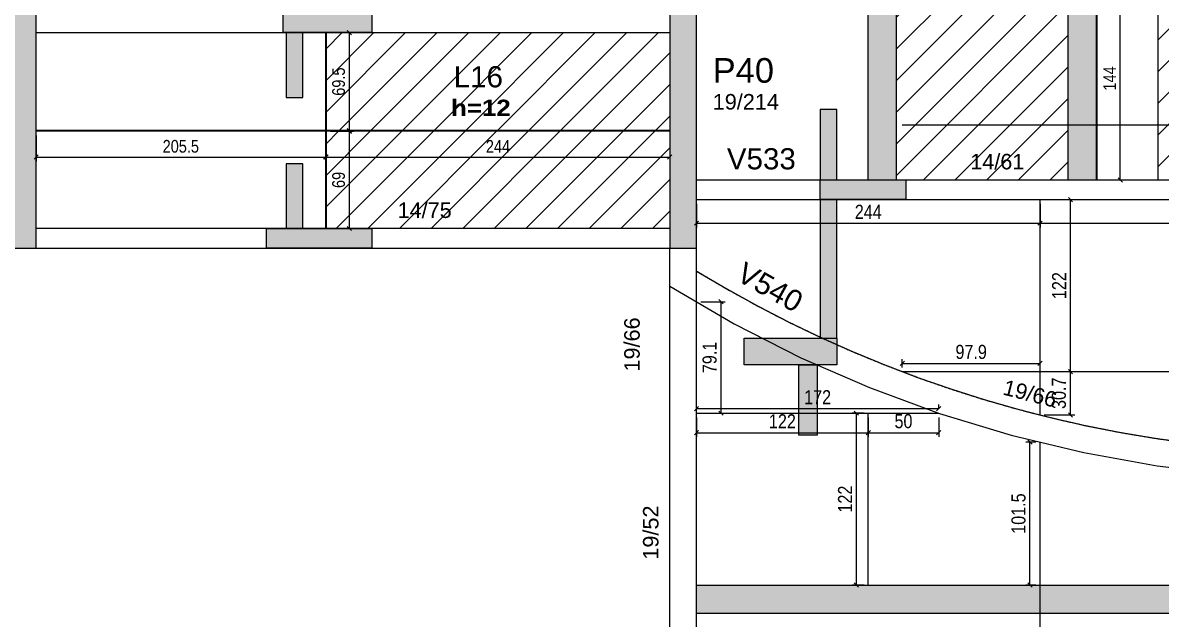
# Model space of a CAD drawing. Extents: x 3022 to 8661, y -614 to 3008.
# Drawn here: x 5478 to 6286, y 126 to 549 of the extents above; entities that cross this region are included whole.
import ezdxf

# ---------------------------------------------------------------- set-up
doc = ezdxf.new("R2010")
doc.units = 0
doc.header["$PDMODE"] = 34
doc.linetypes.add('ESTILO_TQS_0001', pattern=[1, 0.7, -0.3])
doc.layers.add('00 - FELIPE', color=6, linetype='Continuous', plot=False)
for name, color, linetype in [('COTA', 241, 'Continuous'), ('MTH-DIM-PILAR', 3, 'Continuous'), ('MTH-DIM-VIGA', 3, 'Continuous'), ('MTH-FACE-VIGA', 7, 'Continuous'), ('MTH-LINHA-SEÇÃO', 16, 'Continuous'), ('MTH-PILAR-SEGUE', 5, 'Continuous'), ('MTH-SOMBRA21', 150, 'Continuous'), ('MTH-SOMBRA25', 253, 'Continuous'), ('MTH-TIT1-PILAR', 5, 'Continuous'), ('MTH-TIT1-VIGA', 5, 'Continuous'), ('MTH-TRACEJADO-216', 1, 'Continuous'), ('MTH-TXT-NEGRITO', 5, 'Continuous'), ('Painéis', 200, 'Continuous')]:
    doc.layers.add(name, color=color, linetype=linetype)
doc.layers.add('Hachura', color=251, linetype='Continuous', lineweight=9)
doc.styles.add('COTA TECNICA', font='techl___.ttf', dxfattribs={"height": 10})
doc.styles.add('COTA TECNICA-50', font='techl___.ttf', dxfattribs={"height": 9})
doc.styles.add('TQS_ARIAL', font='arial.ttf')
doc.styles.add('TQS_ARIAL_BLACK', font='ariblk.ttf')
doc.dimstyles.new('COTA PAINEL-50', dxfattribs={"dimtxt": 9, "dimasz": 3, "dimexe": 3, "dimexo": 3, "dimgap": 3, "dimtad": 1, "dimdec": 1, "dimzin": 12, "dimdsep": 46, "dimtxsty": 'COTA TECNICA-50', "dimblk1": 'OBLIQUE', "dimblk2": 'OBLIQUE', "dimsah": 1, "dimcen": 0.9, "dimclrd": 4, "dimclre": 4, "dimclrt": 240, "dimadec": 1, "dimazin": 3, "dimtfac": 1, "dimtdec": 1, "dimtmove": 0, "dimatfit": 3, "dimfxl": 1, "dimtolj": 1, "dimtzin": 12, "dimarcsym": 0})
doc.dimstyles.new('PAINEL', dxfattribs={"dimtxt": 10, "dimasz": 3, "dimexe": 3, "dimexo": 3, "dimgap": 3, "dimtad": 1, "dimdec": 1, "dimzin": 12, "dimdsep": 46, "dimtxsty": 'COTA TECNICA', "dimblk1": 'OBLIQUE', "dimblk2": 'OBLIQUE', "dimsah": 1, "dimcen": 0.9, "dimclrd": 4, "dimclre": 4, "dimclrt": 240, "dimadec": 1, "dimazin": 3, "dimtfac": 1, "dimtdec": 1, "dimtmove": 0, "dimatfit": 3, "dimfxl": 1, "dimtolj": 1, "dimtzin": 12, "dimarcsym": 0})

# ---------------------------------------------------------------- blocks, each defined once
blk = doc.blocks.new('_Oblique')
at = {"color": 0, "linetype": 'ByBlock', "lineweight": -2}
blk.add_line((-0.5, -0.5), (0.5, 0.5), dxfattribs=at)
blk = doc.blocks.new('*D176')
at = {"layer": 'COTA', "color": 4, "lineweight": -2, "transparency": 16777216}
for p, q in [((5487.37, 469.17), (5487.37, 450.86)), ((5692.87, 469.17), (5692.87, 450.86)), ((5487.37, 453.86), (5692.87, 453.86))]:
    blk.add_line(p, q, dxfattribs=at)
at = {"layer": 'Defpoints', "color": 0, "transparency": 16777216}
for p in [(5487.37, 472.17), (5692.87, 472.17), (5692.87, 453.86)]:
    blk.add_point(p, dxfattribs=at)
at = {"layer": 'COTA', "color": 4, "lineweight": -2, "transparency": 16777216, "xscale": 3, "yscale": 3, "zscale": 3, "rotation": 180}
blk.add_blockref('_Oblique', (5487.37, 453.86), dxfattribs=at)
at = {"layer": 'COTA', "color": 4, "lineweight": -2, "transparency": 16777216, "xscale": 3, "yscale": 3, "zscale": 3}
blk.add_blockref('_Oblique', (5692.87, 453.86), dxfattribs=at)
at = {"layer": 'COTA', "color": 240, "transparency": 16777216, "insert": (5590.12, 461.46), "char_height": 9, "attachment_point": 5, "style": 'COTA TECNICA-50'}
blk.add_mtext('\\A1;205.5', dxfattribs=at)
blk = doc.blocks.new('*D177')
at = {"layer": 'COTA', "color": 4, "lineweight": -2, "transparency": 16777216}
for p, q in [((5693.37, 469.17), (5693.37, 450.86)), ((5937.37, 469.17), (5937.37, 450.86)), ((5693.37, 453.86), (5937.37, 453.86))]:
    blk.add_line(p, q, dxfattribs=at)
at = {"layer": 'Defpoints', "color": 0, "transparency": 16777216}
for p in [(5693.37, 472.17), (5937.37, 472.17), (5937.37, 453.86)]:
    blk.add_point(p, dxfattribs=at)
at = {"layer": 'COTA', "color": 4, "lineweight": -2, "transparency": 16777216, "xscale": 3, "yscale": 3, "zscale": 3, "rotation": 180}
blk.add_blockref('_Oblique', (5693.37, 453.86), dxfattribs=at)
at = {"layer": 'COTA', "color": 4, "lineweight": -2, "transparency": 16777216, "xscale": 3, "yscale": 3, "zscale": 3}
blk.add_blockref('_Oblique', (5937.37, 453.86), dxfattribs=at)
at = {"layer": 'COTA', "color": 240, "transparency": 16777216, "insert": (5815.37, 461.43), "char_height": 9, "attachment_point": 5, "style": 'COTA TECNICA-50'}
blk.add_mtext('\\A1;244', dxfattribs=at)
blk = doc.blocks.new('*D178')
at = {"layer": 'COTA', "color": 4, "lineweight": -2, "transparency": 16777216}
for p, q in [((5696.37, 472.17), (5712.84, 472.17)), ((5709.84, 403.17), (5709.84, 472.17)), ((5696.37, 403.17), (5712.84, 403.17))]:
    blk.add_line(p, q, dxfattribs=at)
at = {"layer": 'Defpoints', "color": 0, "transparency": 16777216}
for p in [(5693.37, 472.17), (5709.84, 472.17), (5693.37, 403.17)]:
    blk.add_point(p, dxfattribs=at)
at = {"layer": 'COTA', "color": 4, "lineweight": -2, "transparency": 16777216, "xscale": 3, "yscale": 3, "zscale": 3}
for p, rotation in [((5709.84, 472.17), 90), ((5709.84, 403.17), 270)]:
    blk.add_blockref('_Oblique', p, dxfattribs=dict(at, rotation=rotation))
at = {"layer": 'COTA', "color": 240, "transparency": 16777216, "insert": (5702.22, 437.67), "char_height": 9, "attachment_point": 5, "rotation": 90, "style": 'COTA TECNICA-50'}
blk.add_mtext('\\A1;69', dxfattribs=at)
blk = doc.blocks.new('*D179')
at = {"layer": 'COTA', "color": 4, "lineweight": -2, "transparency": 16777216}
for p, q in [((5696.37, 542.17), (5712.84, 542.17)), ((5709.84, 472.67), (5709.84, 542.17)), ((5696.37, 472.67), (5712.84, 472.67))]:
    blk.add_line(p, q, dxfattribs=at)
at = {"layer": 'Defpoints', "color": 0, "transparency": 16777216}
for p in [(5693.37, 542.17), (5709.84, 542.17), (5693.37, 472.67)]:
    blk.add_point(p, dxfattribs=at)
at = {"layer": 'COTA', "color": 4, "lineweight": -2, "transparency": 16777216, "xscale": 3, "yscale": 3, "zscale": 3}
for p, rotation in [((5709.84, 542.17), 90), ((5709.84, 472.67), 270)]:
    blk.add_blockref('_Oblique', p, dxfattribs=dict(at, rotation=rotation))
at = {"layer": 'COTA', "color": 240, "transparency": 16777216, "insert": (5702.22, 507.42), "char_height": 9, "attachment_point": 5, "rotation": 90, "style": 'COTA TECNICA-50'}
blk.add_mtext('\\A1;69.5', dxfattribs=at)
blk = doc.blocks.new('*D190')
at = {"layer": 'COTA', "color": 4, "lineweight": -2, "transparency": 16777216}
for p, q in [((6243.87, 581.67), (6260.38, 581.67)), ((6257.38, 437.67), (6257.38, 581.67)), ((6243.87, 437.67), (6260.38, 437.67))]:
    blk.add_line(p, q, dxfattribs=at)
at = {"layer": 'Defpoints', "color": 0, "transparency": 16777216}
for p in [(6240.87, 581.67), (6257.38, 581.67), (6240.87, 437.67)]:
    blk.add_point(p, dxfattribs=at)
at = {"layer": 'COTA', "color": 4, "lineweight": -2, "transparency": 16777216, "xscale": 3, "yscale": 3, "zscale": 3}
for p, rotation in [((6257.38, 581.67), 90), ((6257.38, 437.67), 270)]:
    blk.add_blockref('_Oblique', p, dxfattribs=dict(at, rotation=rotation))
at = {"layer": 'COTA', "color": 240, "transparency": 16777216, "insert": (6249.81, 509.67), "char_height": 9, "attachment_point": 5, "rotation": 90, "style": 'COTA TECNICA-50'}
blk.add_mtext('\\A1;144', dxfattribs=at)
blk = doc.blocks.new('*D248')
at = {"layer": 'COTA', "color": 4, "lineweight": -2, "transparency": 16777216}
for p, q in [((6197.37, 251.65), (6190.2, 251.65)), ((6193.2, 150.17), (6193.2, 251.65)), ((6197.37, 150.17), (6190.2, 150.17))]:
    blk.add_line(p, q, dxfattribs=at)
at = {"layer": 'Defpoints', "color": 0, "transparency": 16777216}
for p in [(6193.2, 251.65), (6200.37, 251.65), (6200.37, 150.17)]:
    blk.add_point(p, dxfattribs=at)
at = {"layer": 'COTA', "color": 4, "lineweight": -2, "transparency": 16777216, "xscale": 3, "yscale": 3, "zscale": 3}
for p, rotation in [((6193.2, 251.65), 90), ((6193.2, 150.17), 270)]:
    blk.add_blockref('_Oblique', p, dxfattribs=dict(at, rotation=rotation))
at = {"layer": 'COTA', "color": 240, "transparency": 16777216, "insert": (6185.09, 200.91), "char_height": 10, "attachment_point": 5, "rotation": 90, "style": 'COTA TECNICA'}
blk.add_mtext('\\A1;101.5', dxfattribs=at)
blk = doc.blocks.new('*D249')
at = {"layer": 'COTA', "color": 4, "lineweight": -2, "transparency": 16777216}
for p, q in [((6075.37, 272.17), (6066.93, 272.17)), ((6069.93, 150.17), (6069.93, 272.17)), ((6075.37, 150.17), (6066.93, 150.17))]:
    blk.add_line(p, q, dxfattribs=at)
at = {"layer": 'Defpoints', "color": 0, "transparency": 16777216}
for p in [(6069.93, 272.17), (6078.37, 272.17), (6078.37, 150.17)]:
    blk.add_point(p, dxfattribs=at)
at = {"layer": 'COTA', "color": 4, "lineweight": -2, "transparency": 16777216, "xscale": 3, "yscale": 3, "zscale": 3}
for p, rotation in [((6069.93, 272.17), 90), ((6069.93, 150.17), 270)]:
    blk.add_blockref('_Oblique', p, dxfattribs=dict(at, rotation=rotation))
at = {"layer": 'COTA', "color": 240, "transparency": 16777216, "insert": (6061.87, 211.17), "char_height": 10, "attachment_point": 5, "rotation": 90, "style": 'COTA TECNICA'}
blk.add_mtext('\\A1;122', dxfattribs=at)
blk = doc.blocks.new('*D250')
at = {"layer": 'COTA', "color": 4, "lineweight": -2, "transparency": 16777216}
for p, q in [((5956.37, 269.17), (5956.37, 255.33)), ((6078.37, 269.17), (6078.37, 255.33)), ((5956.37, 258.33), (6078.37, 258.33))]:
    blk.add_line(p, q, dxfattribs=at)
at = {"layer": 'Defpoints', "color": 0, "transparency": 16777216}
for p in [(5956.37, 272.17), (6078.37, 272.17), (6078.37, 258.33)]:
    blk.add_point(p, dxfattribs=at)
at = {"layer": 'COTA', "color": 4, "lineweight": -2, "transparency": 16777216, "xscale": 3, "yscale": 3, "zscale": 3, "rotation": 180}
blk.add_blockref('_Oblique', (5956.37, 258.33), dxfattribs=at)
at = {"layer": 'COTA', "color": 4, "lineweight": -2, "transparency": 16777216, "xscale": 3, "yscale": 3, "zscale": 3}
blk.add_blockref('_Oblique', (6078.37, 258.33), dxfattribs=at)
at = {"layer": 'COTA', "color": 240, "transparency": 16777216, "insert": (6017.37, 266.39), "char_height": 10, "attachment_point": 5, "style": 'COTA TECNICA'}
blk.add_mtext('\\A1;122', dxfattribs=at)
blk = doc.blocks.new('*D251')
at = {"layer": 'COTA', "color": 4, "lineweight": -2, "transparency": 16777216}
for p, q in [((6078.37, 269.17), (6078.37, 255.33)), ((6128.4, 269.17), (6128.4, 255.33)), ((6078.37, 258.33), (6128.4, 258.33))]:
    blk.add_line(p, q, dxfattribs=at)
at = {"layer": 'Defpoints', "color": 0, "transparency": 16777216}
for p in [(6078.37, 272.17), (6128.4, 272.17), (6128.4, 258.33)]:
    blk.add_point(p, dxfattribs=at)
at = {"layer": 'COTA', "color": 4, "lineweight": -2, "transparency": 16777216, "xscale": 3, "yscale": 3, "zscale": 3, "rotation": 180}
blk.add_blockref('_Oblique', (6078.37, 258.33), dxfattribs=at)
at = {"layer": 'COTA', "color": 4, "lineweight": -2, "transparency": 16777216, "xscale": 3, "yscale": 3, "zscale": 3}
blk.add_blockref('_Oblique', (6128.4, 258.33), dxfattribs=at)
at = {"layer": 'COTA', "color": 240, "transparency": 16777216, "insert": (6103.38, 266.44), "char_height": 10, "attachment_point": 5, "style": 'COTA TECNICA'}
blk.add_mtext('\\A1;50', dxfattribs=at)
blk = doc.blocks.new('*D252')
at = {"layer": 'COTA', "color": 4, "lineweight": -2, "transparency": 16777216}
for p, q in [((5959.37, 351.27), (5976.83, 351.27)), ((5973.83, 272.17), (5973.83, 351.27)), ((5959.37, 272.17), (5976.83, 272.17))]:
    blk.add_line(p, q, dxfattribs=at)
at = {"layer": 'Defpoints', "color": 0, "transparency": 16777216}
for p in [(5956.37, 351.27), (5973.83, 351.27), (5956.37, 272.17)]:
    blk.add_point(p, dxfattribs=at)
at = {"layer": 'COTA', "color": 4, "lineweight": -2, "transparency": 16777216, "xscale": 3, "yscale": 3, "zscale": 3}
for p, rotation in [((5973.83, 351.27), 90), ((5973.83, 272.17), 270)]:
    blk.add_blockref('_Oblique', p, dxfattribs=dict(at, rotation=rotation))
at = {"layer": 'COTA', "color": 240, "transparency": 16777216, "insert": (5965.73, 311.72), "char_height": 10, "attachment_point": 5, "rotation": 90, "style": 'COTA TECNICA'}
blk.add_mtext('\\A1;79.1', dxfattribs=at)
blk = doc.blocks.new('*D257')
at = {"layer": 'COTA', "color": 4, "lineweight": -2, "transparency": 16777216}
for p, q in [((5956.37, 420.67), (5956.37, 403.98)), ((6200.37, 420.67), (6200.37, 403.98)), ((5956.37, 406.98), (6200.37, 406.98))]:
    blk.add_line(p, q, dxfattribs=at)
at = {"layer": 'Defpoints', "color": 0, "transparency": 16777216}
for p in [(5956.37, 423.67), (6200.37, 423.67), (6200.37, 406.98)]:
    blk.add_point(p, dxfattribs=at)
at = {"layer": 'COTA', "color": 4, "lineweight": -2, "transparency": 16777216, "xscale": 3, "yscale": 3, "zscale": 3, "rotation": 180}
blk.add_blockref('_Oblique', (5956.37, 406.98), dxfattribs=at)
at = {"layer": 'COTA', "color": 4, "lineweight": -2, "transparency": 16777216, "xscale": 3, "yscale": 3, "zscale": 3}
blk.add_blockref('_Oblique', (6200.37, 406.98), dxfattribs=at)
at = {"layer": 'COTA', "color": 240, "transparency": 16777216, "insert": (6078.37, 415.05), "char_height": 10, "attachment_point": 5, "style": 'COTA TECNICA'}
blk.add_mtext('\\A1;244', dxfattribs=at)
blk = doc.blocks.new('*D258')
at = {"layer": 'COTA', "color": 4, "lineweight": -2, "transparency": 16777216}
for p, q in [((6200.37, 420.67), (6200.37, 403.98)), ((6406.37, 420.67), (6406.37, 403.98)), ((6200.37, 406.98), (6406.37, 406.98))]:
    blk.add_line(p, q, dxfattribs=at)
at = {"layer": 'Defpoints', "color": 0, "transparency": 16777216}
for p in [(6200.37, 423.67), (6406.37, 423.67), (6406.37, 406.98)]:
    blk.add_point(p, dxfattribs=at)
at = {"layer": 'COTA', "color": 4, "lineweight": -2, "transparency": 16777216, "xscale": 3, "yscale": 3, "zscale": 3, "rotation": 180}
blk.add_blockref('_Oblique', (6200.37, 406.98), dxfattribs=at)
at = {"layer": 'COTA', "color": 4, "lineweight": -2, "transparency": 16777216, "xscale": 3, "yscale": 3, "zscale": 3}
blk.add_blockref('_Oblique', (6406.37, 406.98), dxfattribs=at)
at = {"layer": 'COTA', "color": 240, "transparency": 16777216, "insert": (6303.37, 415.08), "char_height": 10, "attachment_point": 5, "style": 'COTA TECNICA'}
blk.add_mtext('\\A1;206', dxfattribs=at)
blk = doc.blocks.new('*D259')
at = {"layer": 'COTA', "color": 4, "lineweight": -2, "transparency": 16777216}
for p, q in [((6203.37, 301.67), (6225.01, 301.67)), ((6222.01, 270.92), (6222.01, 301.67)), ((6203.37, 270.92), (6225.01, 270.92))]:
    blk.add_line(p, q, dxfattribs=at)
at = {"layer": 'Defpoints', "color": 0, "transparency": 16777216}
for p in [(6200.37, 301.67), (6222.01, 301.67), (6200.37, 270.92)]:
    blk.add_point(p, dxfattribs=at)
at = {"layer": 'COTA', "color": 4, "lineweight": -2, "transparency": 16777216, "xscale": 3, "yscale": 3, "zscale": 3}
for p, rotation in [((6222.01, 301.67), 90), ((6222.01, 270.92), 270)]:
    blk.add_blockref('_Oblique', p, dxfattribs=dict(at, rotation=rotation))
at = {"layer": 'COTA', "color": 240, "transparency": 16777216, "insert": (6213.79, 286.3), "char_height": 10, "attachment_point": 5, "rotation": 90, "style": 'COTA TECNICA'}
blk.add_mtext('\\A1;30.7', dxfattribs=at)
blk = doc.blocks.new('*D260')
at = {"layer": 'COTA', "color": 4, "lineweight": -2, "transparency": 16777216}
for p, q in [((6203.37, 423.67), (6225.01, 423.67)), ((6222.01, 301.67), (6222.01, 423.67)), ((6203.37, 301.67), (6225.01, 301.67))]:
    blk.add_line(p, q, dxfattribs=at)
at = {"layer": 'Defpoints', "color": 0, "transparency": 16777216}
for p in [(6200.37, 423.67), (6222.01, 423.67), (6200.37, 301.67)]:
    blk.add_point(p, dxfattribs=at)
at = {"layer": 'COTA', "color": 4, "lineweight": -2, "transparency": 16777216, "xscale": 3, "yscale": 3, "zscale": 3}
for p, rotation in [((6222.01, 423.67), 90), ((6222.01, 301.67), 270)]:
    blk.add_blockref('_Oblique', p, dxfattribs=dict(at, rotation=rotation))
at = {"layer": 'COTA', "color": 240, "transparency": 16777216, "insert": (6213.95, 362.67), "char_height": 10, "attachment_point": 5, "rotation": 90, "style": 'COTA TECNICA'}
blk.add_mtext('\\A1;122', dxfattribs=at)
blk = doc.blocks.new('*D261')
at = {"layer": 'COTA', "color": 4, "lineweight": -2, "transparency": 16777216}
for p, q in [((6102.5, 304.67), (6102.5, 310.47)), ((6102.5, 307.47), (6200.37, 307.47)), ((6200.37, 304.67), (6200.37, 310.47))]:
    blk.add_line(p, q, dxfattribs=at)
at = {"layer": 'Defpoints', "color": 0, "transparency": 16777216}
for p in [(6200.37, 307.47), (6102.5, 301.67), (6200.37, 301.67)]:
    blk.add_point(p, dxfattribs=at)
at = {"layer": 'COTA', "color": 4, "lineweight": -2, "transparency": 16777216, "xscale": 3, "yscale": 3, "zscale": 3, "rotation": 180}
blk.add_blockref('_Oblique', (6102.5, 307.47), dxfattribs=at)
at = {"layer": 'COTA', "color": 4, "lineweight": -2, "transparency": 16777216, "xscale": 3, "yscale": 3, "zscale": 3}
blk.add_blockref('_Oblique', (6200.37, 307.47), dxfattribs=at)
at = {"layer": 'COTA', "color": 240, "transparency": 16777216, "insert": (6151.44, 315.58), "char_height": 10, "attachment_point": 5, "style": 'COTA TECNICA'}
blk.add_mtext('\\A1;97.9', dxfattribs=at)
blk = doc.blocks.new('*D309')
at = {"layer": '00 - FELIPE', "color": 4, "lineweight": -2, "transparency": 16777216}
for p, q in [((5956.37, 275.17), (5956.37, 278.4)), ((5956.37, 275.4), (6128.4, 275.4)), ((6128.4, 275.17), (6128.4, 278.4))]:
    blk.add_line(p, q, dxfattribs=at)
at = {"layer": 'Defpoints', "color": 0, "transparency": 16777216}
for p in [(6128.4, 275.4), (5956.37, 272.17), (6128.4, 272.17)]:
    blk.add_point(p, dxfattribs=at)
at = {"layer": '00 - FELIPE', "color": 4, "lineweight": -2, "transparency": 16777216, "xscale": 3, "yscale": 3, "zscale": 3, "rotation": 180}
blk.add_blockref('_Oblique', (5956.37, 275.4), dxfattribs=at)
at = {"layer": '00 - FELIPE', "color": 4, "lineweight": -2, "transparency": 16777216, "xscale": 3, "yscale": 3, "zscale": 3}
blk.add_blockref('_Oblique', (6128.4, 275.4), dxfattribs=at)
at = {"layer": '00 - FELIPE', "color": 240, "transparency": 16777216, "insert": (6042.38, 283.48), "char_height": 10, "attachment_point": 5, "style": 'COTA TECNICA'}
blk.add_mtext('\\A1;172', dxfattribs=at)

msp = doc.modelspace()

# ---------------------------------------------------------------- hatches: boundary and pattern name
at = {"layer": 'Hachura', "linetype": 'ByBlock'}
h = msp.add_hatch(dxfattribs=at)
h.set_pattern_fill('ANSI31', color=256, scale=5)
h.paths.add_polyline_path([(6042.11, 1142.17), (6042.11, 1192.17), (5956.37, 1192.17), (5956.37, 1070.17), (6078.37, 1070.17), (6078.37, 1192.17), (6056.11, 1192.17), (6056.11, 1142.17)])
h.paths.add_polyline_path([(6220.37, 1192.17), (6098.37, 1192.17), (6098.37, 1070.17), (6220.37, 1070.17)])
h.paths.add_polyline_path([(6078.37, 1070.17), (5956.37, 1070.17), (5956.37, 946.09), (6002.37, 946.09), (6002.37, 932.09), (5956.37, 932.09), (5956.37, 883.09), (5956.37, 826.17), (6078.37, 826.17)])
h.paths.add_polyline_path([(6098.37, 1070.17), (6098.37, 826.17), (6220.37, 826.17), (6220.37, 1070.17)])
h.paths.add_polyline_path([(6220.37, 826.17), (6098.37, 826.17), (6098.37, 582.17), (6220.37, 582.17)])
h.paths.add_polyline_path([(6360.37, 946.09), (6406.37, 946.09), (6406.37, 1070.17), (6284.37, 1070.17), (6284.37, 826.17), (6406.37, 826.17), (6406.37, 932.09), (6360.37, 932.09)])
h.paths.add_polyline_path([(6284.37, 437.67), (6406.37, 437.67), (6406.37, 603.17), (6406.37, 826.17), (6284.37, 826.17)])
h.paths.add_polyline_path([(6098.37, 581.67), (6098.37, 437.67), (6105.11, 437.67), (6220.37, 437.67), (6220.37, 581.67)])
at = {"layer": 'Hachura'}
h = msp.add_hatch(color=256, dxfattribs=at)
h.dxf.hatch_style = 1
h.paths.add_polyline_path([(6098.37, 1192.17), (6078.37, 1192.17), (6078.37, 1070.17), (6098.37, 1070.17)])
h.paths.add_polyline_path([(6098.37, 1070.17), (6078.37, 1070.17), (6078.37, 826.17), (6098.37, 826.17)])
h.paths.add_polyline_path([(6098.37, 826.17), (6078.37, 826.17), (6078.37, 582.17), (6098.37, 582.17)])
h.paths.add_polyline_path([(6098.37, 582.17), (6078.37, 582.17), (6078.37, 437.67), (6098.37, 437.67)])
h.paths.add_polyline_path([(6240.37, 582.17), (6220.37, 582.17), (6220.37, 437.67), (6240.37, 437.67)])
h.paths.add_polyline_path([(6240.37, 826.17), (6220.37, 826.17), (6220.37, 582.17), (6240.37, 582.17)])
h.paths.add_polyline_path([(6240.37, 1070.17), (6220.37, 1070.17), (6220.37, 826.17), (6240.37, 826.17)])
h.paths.add_polyline_path([(6240.37, 1192.17), (6220.37, 1192.17), (6220.37, 1070.17), (6240.37, 1070.17)])
at = {"layer": 'Hachura', "linetype": 'ByBlock'}
h = msp.add_hatch(dxfattribs=at)
h.set_pattern_fill('ANSI31', color=256, scale=5)
h.set_pattern_definition([(45, (0, -1593), (-11.22532, 11.22532), [])])
h.paths.add_polyline_path([(5937.37, 403.17), (5937.37, 472.17), (5693.37, 472.17), (5693.37, 403.17), (5725.88, 403.17)])
h.paths.add_polyline_path([(5937.37, 472.67), (5937.37, 542.17), (5693.37, 542.17), (5693.37, 472.67)])
at = {"layer": 'Hachura'}
h = msp.add_hatch(color=256, dxfattribs=at)
h.dxf.hatch_style = 1
h.paths.add_polyline_path([(5956.37, 150.17), (5956.37, 130.17), (6200.37, 130.17), (6200.37, 150.17)])
h.paths.add_polyline_path([(6200.37, 150.17), (6200.37, 130.17), (6444.37, 130.17), (6444.37, 150.17)])
h.paths.add_polyline_path([(6688.37, 130.17), (6688.37, 150.17), (6444.37, 150.17), (6444.37, 130.17)])
h.paths.add_polyline_path([(6688.87, 150.17), (6688.87, 130.17), (6875.37, 130.17), (6875.37, 150.17)])

# ---------------------------------------------------------------- linework, layer by layer
at = {"layer": 'MTH-FACE-VIGA', "linetype": 'Continuous'}
for p, q in [((5487.37, 542.17), (5937.37, 542.17)), ((5956.37, 437.67), (6406.37, 437.67)), ((5956.37, 423.67), (6406.37, 423.67)), ((5937.37, 403.17), (5487.37, 403.17)), ((5487.37, 389.17), (5937.37, 389.17)), ((5937.37, -31.33), (5937.37, 389.17)), ((5956.37, -52.33), (5956.37, 389.17))]:
    msp.add_line(p, q, dxfattribs=at)
for points in [[(5956.37, 372.98), (5977.85, 360.32), (5999.68, 348.28), (6021.84, 336.85), (6044.31, 326.05), (6067.08, 315.89), (6090.12, 306.38), (6113.42, 297.52), (6136.97, 289.32), (6160.73, 281.79), (6184.7, 274.93), (6208.86, 268.75), (6233.17, 263.26), (6257.64, 258.45), (6282.23, 254.33), (6306.92, 250.91), (6331.7, 248.19), (6356.55, 246.17), (6381.45, 244.84), (6406.37, 244.22)], [(5937.37, 362.37), (5983.19, 335.58), (6030.51, 311.53), (6079.15, 290.3), (6128.96, 271.96), (6179.76, 256.59), (6231.38, 244.22), (6283.64, 234.91), (6336.35, 228.68), (6389.33, 225.56), (6442.41, 225.56), (6495.4, 228.68), (6548.11, 234.91), (6600.36, 244.22), (6651.98, 256.59), (6702.78, 271.96), (6752.59, 290.3), (6801.24, 311.53), (6848.55, 335.58), (6894.37, 362.37)]]:
    msp.add_lwpolyline(points, dxfattribs=at)
at = {"layer": 'MTH-LINHA-SEÇÃO', "linetype": 'Continuous'}
for points in [[(5725.88, 542.17), (5662.88, 542.17), (5662.88, 556.17), (5725.88, 556.17), (5725.88, 542.17)], [(5664.88, 542.17), (5664.88, 496.17), (5676.88, 496.17), (5676.88, 542.17), (5664.88, 542.17)], [(6044.11, 487.67), (6044.11, 437.67), (6056.11, 437.67), (6056.11, 487.67), (6044.11, 487.67)], [(5664.88, 449.17), (5664.88, 403.17), (5676.88, 403.17), (5676.88, 449.17), (5664.88, 449.17)], [(6105.11, 423.67), (6044.11, 423.67), (6044.11, 437.67), (6105.11, 437.67), (6105.11, 423.67)], [(6044.11, 423.67), (6044.11, 325.49), (6056.11, 325.49), (6056.11, 423.67), (6044.11, 423.67)], [(5725.88, 389.17), (5650.88, 389.17), (5650.88, 403.17), (5725.88, 403.17), (5725.88, 389.17)], [(6056.11, 306.49), (5990.11, 306.49), (5990.11, 325.49), (6056.11, 325.49), (6056.11, 306.49)], [(6029.11, 256.49), (6029.11, 306.49), (6042.11, 306.49), (6042.11, 256.49), (6029.11, 256.49)]]:
    msp.add_lwpolyline(points, dxfattribs=at)
at = {"layer": 'MTH-PILAR-SEGUE', "linetype": 'Continuous'}
for points in [[(5468.37, 389.17), (5487.37, 389.17), (5487.37, 603.17), (5468.37, 603.17), (5468.37, 389.17)], [(5937.37, 389.17), (5956.37, 389.17), (5956.37, 603.17), (5937.37, 603.17), (5937.37, 389.17)]]:
    msp.add_lwpolyline(points, dxfattribs=at)
at = {"layer": 'MTH-SOMBRA21', "linetype": 'Continuous'}
for points in [[(5725.88, 542.17), (5662.88, 542.17), (5662.88, 556.17)], [(5725.88, 542.17), (5662.88, 556.17), (5725.88, 556.17)], [(5725.88, 542.17), (5725.88, 556.17), (5725.88, 542.17)], [(5664.88, 542.17), (5664.88, 496.17), (5676.88, 496.17)], [(5664.88, 542.17), (5676.88, 496.17), (5676.88, 542.17)], [(5664.88, 542.17), (5676.88, 542.17), (5664.88, 542.17)], [(6044.11, 487.67), (6044.11, 437.67), (6056.11, 437.67)], [(6044.11, 487.67), (6056.11, 437.67), (6056.11, 487.67)], [(6044.11, 487.67), (6056.11, 487.67), (6044.11, 487.67)], [(5664.88, 449.17), (5664.88, 403.17), (5676.88, 403.17)], [(5664.88, 449.17), (5676.88, 403.17), (5676.88, 449.17)], [(5664.88, 449.17), (5676.88, 449.17), (5664.88, 449.17)], [(6105.11, 423.67), (6044.11, 423.67), (6044.11, 437.67)], [(6105.11, 423.67), (6044.11, 437.67), (6105.11, 437.67)], [(6105.11, 423.67), (6105.11, 437.67), (6105.11, 423.67)], [(6044.11, 423.67), (6044.11, 325.49), (6056.11, 325.49)], [(6044.11, 423.67), (6056.11, 325.49), (6056.11, 423.67)], [(6044.11, 423.67), (6056.11, 423.67), (6044.11, 423.67)], [(5725.88, 389.17), (5650.88, 389.17), (5650.88, 403.17)], [(5725.88, 389.17), (5650.88, 403.17), (5725.88, 403.17)], [(5725.88, 389.17), (5725.88, 403.17), (5725.88, 389.17)], [(6056.11, 306.49), (5990.11, 306.49), (5990.11, 325.49)], [(6056.11, 306.49), (5990.11, 325.49), (6056.11, 325.49)], [(6056.11, 306.49), (6056.11, 325.49), (6056.11, 306.49)], [(6029.11, 256.49), (6029.11, 306.49), (6042.11, 306.49)], [(6029.11, 256.49), (6042.11, 306.49), (6042.11, 256.49)], [(6029.11, 256.49), (6042.11, 256.49), (6029.11, 256.49)]]:
    msp.add_solid(points, dxfattribs=at)
at = {"layer": 'MTH-SOMBRA25', "linetype": 'Continuous'}
for points in [[(5468.37, 389.17), (5487.37, 389.17), (5487.37, 603.17)], [(5468.37, 389.17), (5487.37, 603.17), (5468.37, 603.17)], [(5937.37, 389.17), (5956.37, 389.17), (5956.37, 603.17)], [(5937.37, 389.17), (5956.37, 603.17), (5937.37, 603.17)], [(5937.37, 389.17), (5937.37, 603.17), (5937.37, 389.17)]]:
    msp.add_solid(points, dxfattribs=at)
at = {"layer": 'MTH-TRACEJADO-216', "linetype": 'ESTILO_TQS_0001'}
msp.add_lwpolyline([(5956.37, 372.98), (5977.85, 360.32), (5999.68, 348.28), (6021.84, 336.85), (6044.31, 326.05), (6067.08, 315.89), (6090.12, 306.38), (6113.42, 297.52), (6136.97, 289.32), (6160.73, 281.79), (6184.7, 274.93), (6208.86, 268.75), (6233.17, 263.26), (6257.64, 258.45), (6282.23, 254.33), (6306.92, 250.91), (6331.7, 248.19), (6356.55, 246.17), (6381.45, 244.84), (6406.37, 244.22)], dxfattribs=at)
at = {"layer": 'Painéis'}
for p, q in [((6078.37, 437.67), (6078.37, 1192.17)), ((6098.37, 437.67), (6098.37, 1192.17)), ((6220.37, 437.67), (6220.37, 1192.17)), ((6240.37, 437.67), (6240.37, 1192.17)), ((6240.87, 437.67), (6240.87, 1192.17)), ((6284.37, 437.67), (6284.37, 1192.17)), ((5692.87, 542.17), (5692.87, 403.17)), ((5693.37, 542.17), (5693.37, 403.17)), ((5937.37, 472.67), (5487.37, 472.67)), ((5937.37, 472.17), (5487.37, 472.17)), ((6102.5, 476.67), (6406.37, 476.67)), ((6200.37, 270.92), (6200.37, 423.67)), ((6102.5, 301.67), (6406.37, 301.67)), ((5956.37, 272.17), (6128.4, 272.17)), ((6078.37, 150.17), (6078.37, 272.17)), ((6200.37, -52.33), (6200.37, 251.65)), ((5956.37, 150.17), (6875.37, 150.17)), ((5956.37, 130.17), (6875.37, 130.17))]:
    msp.add_line(p, q, dxfattribs=at)

# ---------------------------------------------------------------- texts
at = {"layer": 'MTH-DIM-PILAR', "linetype": 'Continuous', "style": 'TQS_ARIAL'}
msp.add_text('19/214', height=11, dxfattribs=at).set_placement((5967.9, 487.63))
at = {"layer": 'MTH-DIM-VIGA', "linetype": 'Continuous', "style": 'TQS_ARIAL'}
for s, p in [('14/61', (6150.79, 445.17)), ('14/75', (5744.08, 410.67))]:
    msp.add_text(s, height=11, dxfattribs=at).set_placement(p)
for s, rotation, p in [('19/66', 90, (5916.05, 301.69)), ('19/66', 345.792, (6173.27, 285.5)), ('19/52', 90, (5929.37, 168.21))]:
    msp.add_text(s, height=11, rotation=rotation, dxfattribs=at).set_placement(p)
at = {"layer": 'MTH-TIT1-PILAR', "linetype": 'Continuous', "style": 'TQS_ARIAL'}
msp.add_text('P40', height=17.5, dxfattribs=at).set_placement((5967.9, 506.63))
at = {"layer": 'MTH-TIT1-VIGA', "linetype": 'Continuous', "style": 'TQS_ARIAL'}
for s, p in [('L16', (5783.95, 503.37)), ('V533', (5977.95, 445.17))]:
    msp.add_text(s, height=15, dxfattribs=at).set_placement(p)
msp.add_text('V540', height=15, rotation=330.79214, dxfattribs=at).set_placement((5983.63, 366.99))
at = {"layer": 'MTH-TXT-NEGRITO', "color": 3, "linetype": 'Continuous', "style": 'TQS_ARIAL_BLACK'}
msp.add_text('h=12', height=11.5, dxfattribs=at).set_placement((5782.01, 483.12))

# ---------------------------------------------------------------- dimensions: what is measured, and where the dimension line sits
at = {"layer": '00 - FELIPE'}
dim = msp.add_linear_dim(base=(6128.4, 275.4), p1=(5956.37, 272.17), p2=(6128.4, 272.17), dimstyle='PAINEL', dxfattribs=at)
dim.commit()
dim.dimension.update_dxf_attribs({"geometry": '*D309', "text_midpoint": (6042.38, 283.48)})
at = {"layer": 'COTA'}
for base, p1, p2, dimstyle, picture, middle in [((6257.38, 581.67), (6240.87, 437.67), (6240.87, 581.67), 'COTA PAINEL-50', '*D190', (6249.81, 509.67)), ((5709.84, 542.17), (5693.37, 472.67), (5693.37, 542.17), 'COTA PAINEL-50', '*D179', (5702.22, 507.42)), ((5709.84, 472.17), (5693.37, 403.17), (5693.37, 472.17), 'COTA PAINEL-50', '*D178', (5702.22, 437.67)), ((6222.01, 423.67), (6200.37, 301.67), (6200.37, 423.67), 'PAINEL', '*D260', (6213.95, 362.67)), ((5973.83, 351.27), (5956.37, 272.17), (5956.37, 351.27), 'PAINEL', '*D252', (5965.73, 311.72)), ((6069.93, 272.17), (6078.37, 150.17), (6078.37, 272.17), 'PAINEL', '*D249', (6061.87, 211.17)), ((6193.2, 251.65), (6200.37, 150.17), (6200.37, 251.65), 'PAINEL', '*D248', (6185.09, 200.91))]:
    dim = msp.add_linear_dim(base=base, p1=p1, p2=p2, angle=90, dimstyle=dimstyle, dxfattribs=at)
    dim.commit()
    dim.dimension.update_dxf_attribs({"geometry": picture, "text_midpoint": middle})
for base, p1, p2, dimstyle, picture, middle in [((5692.87, 453.86), (5487.37, 472.17), (5692.87, 472.17), 'COTA PAINEL-50', '*D176', (5590.12, 461.46)), ((5937.37, 453.86), (5693.37, 472.17), (5937.37, 472.17), 'COTA PAINEL-50', '*D177', (5815.37, 461.43)), ((6200.37, 406.98), (5956.37, 423.67), (6200.37, 423.67), 'PAINEL', '*D257', (6078.37, 415.05)), ((6200.37, 307.47), (6102.5, 301.67), (6200.37, 301.67), 'PAINEL', '*D261', (6151.44, 315.58)), ((6078.37, 258.33), (5956.37, 272.17), (6078.37, 272.17), 'PAINEL', '*D250', (6017.37, 266.39))]:
    dim = msp.add_linear_dim(base=base, p1=p1, p2=p2, dimstyle=dimstyle, dxfattribs=at)
    dim.commit()
    dim.dimension.update_dxf_attribs({"geometry": picture, "text_midpoint": middle})
for base, p1, p2, picture, middle in [((6406.37, 406.98), (6200.37, 423.67), (6406.37, 423.67), '*D258', (6303.37, 415.08)), ((6128.4, 258.33), (6078.37, 272.17), (6128.4, 272.17), '*D251', (6103.38, 266.44))]:
    dim = msp.add_linear_dim(base=base, p1=p1, p2=p2, dimstyle='PAINEL', override={"dimtmove": 1}, dxfattribs=at)
    dim.commit()
    dim.dimension.update_dxf_attribs({"geometry": picture, "text_midpoint": middle})
dim = msp.add_linear_dim(base=(6222.0107, 301.6729), p1=(6200.3716, 270.9249), p2=(6200.3716, 301.6729), angle=90, dimstyle='PAINEL', dxfattribs=at)
dim.commit()
dim.dimension.update_dxf_attribs({"geometry": '*D259', "text_midpoint": (6222.0107, 286.2989), "dimtype": 160})

doc.saveas('drawing.dxf')
